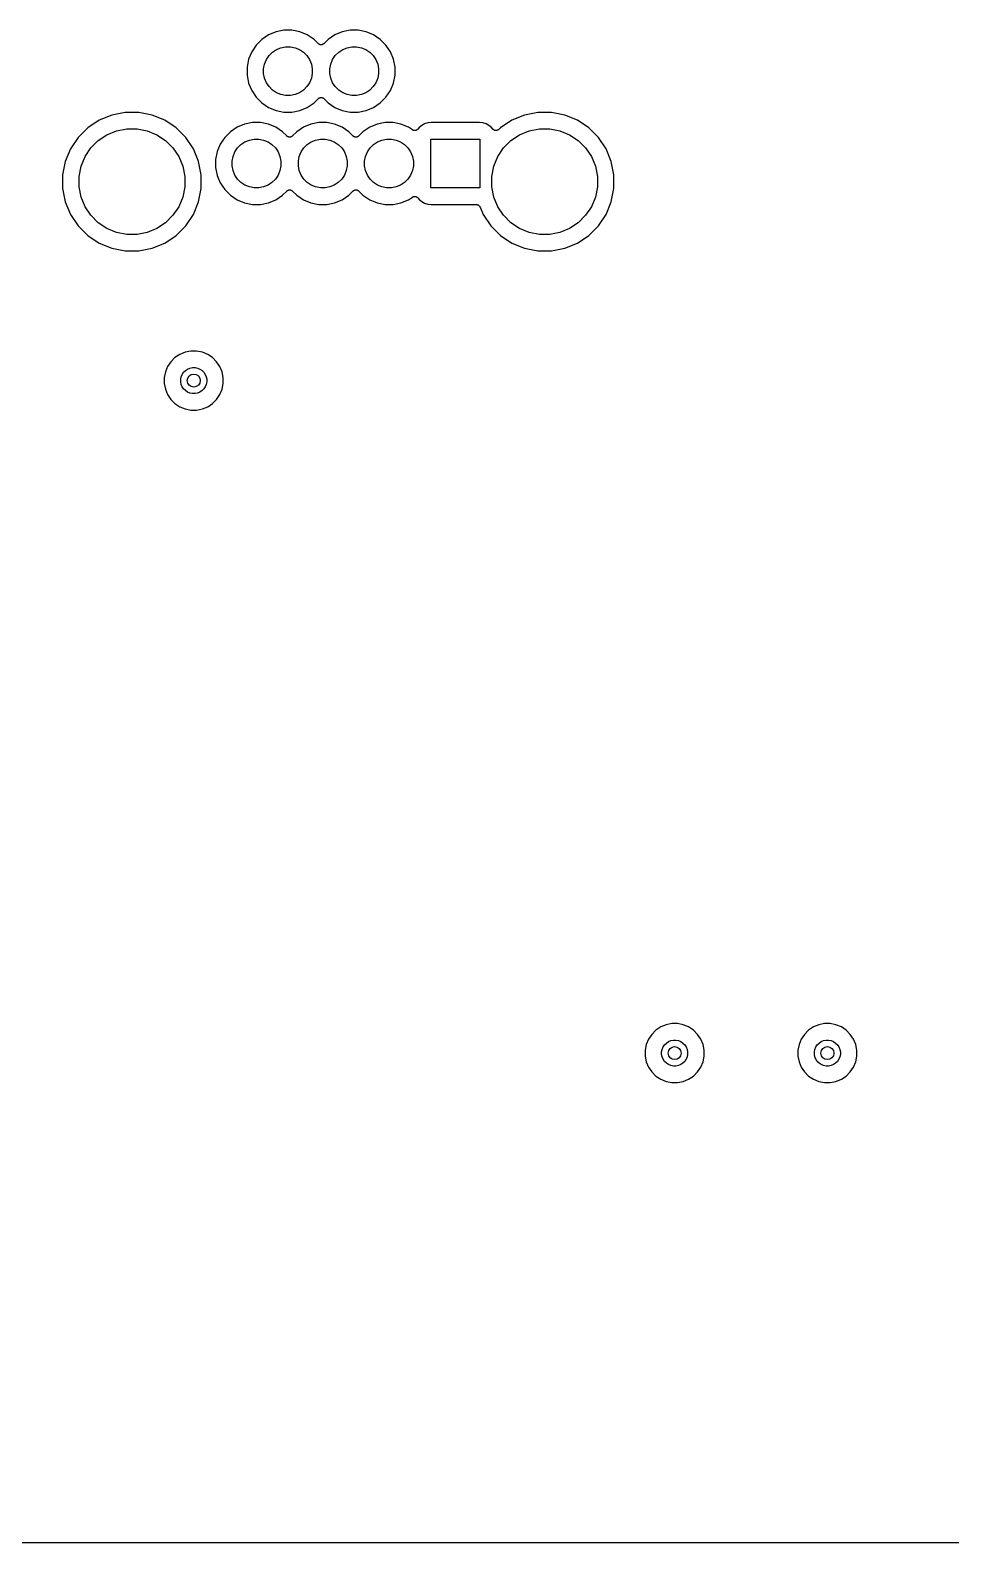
# Model space of a CAD drawing. Extents: x 1.79 to 9.66, y -5.89 to -1.5.
# Drawn here: x 3.475 to 4.59, y -5.892 to -4.06 of the extents above; entities that cross this region are included whole.
import ezdxf

# ---------------------------------------------------------------- set-up
doc = ezdxf.new("R2010")
doc.units = 0
doc.header["$MEASUREMENT"] = 0
doc.layers.add('BLACK', color=7, linetype='CONTINUOUS')

msp = doc.modelspace()

# ---------------------------------------------------------------- linework, layer by layer
at = {"layer": 'BLACK', "linetype": 'CONTINUOUS'}
for p, q in [((3.76391, -4.06544), (3.7558, -4.07086)), ((3.77292, -4.06171), (3.76391, -4.06544)), ((3.78249, -4.0598), (3.77292, -4.06171)), ((3.79225, -4.0598), (3.78249, -4.0598)), ((3.80182, -4.06171), (3.79225, -4.0598)), ((3.81083, -4.06544), (3.80182, -4.06171)), ((3.81894, -4.07086), (3.81083, -4.06544)), ((3.84423, -4.06544), (3.83611, -4.07086)), ((3.85324, -4.06171), (3.84423, -4.06544)), ((3.86281, -4.0598), (3.85324, -4.06171)), ((3.87256, -4.0598), (3.86281, -4.0598)), ((3.88213, -4.06171), (3.87256, -4.0598)), ((3.89115, -4.06544), (3.88213, -4.06171)), ((3.89926, -4.07086), (3.89115, -4.06544)), ((3.74348, -4.08587), (3.73975, -4.09488)), ((3.7489, -4.07776), (3.74348, -4.08587)), ((3.7558, -4.07086), (3.7489, -4.07776)), ((3.76443, -4.09051), (3.76855, -4.0864)), ((3.76855, -4.0864), (3.77338, -4.08316)), ((3.77338, -4.08316), (3.77876, -4.08094)), ((3.77876, -4.08094), (3.78446, -4.0798)), ((3.78446, -4.0798), (3.79028, -4.0798)), ((3.79028, -4.0798), (3.79598, -4.08094)), ((3.79598, -4.08094), (3.80136, -4.08316)), ((3.80136, -4.08316), (3.80619, -4.0864)), ((3.80619, -4.0864), (3.81031, -4.09051)), ((3.82399, -4.07591), (3.81894, -4.07086)), ((3.82435, -4.07621), (3.82399, -4.07591)), ((3.82472, -4.07651), (3.82435, -4.07621)), ((3.82473, -4.07652), (3.82472, -4.07651)), ((3.82475, -4.07653), (3.82473, -4.07652)), ((3.82516, -4.07675), (3.82475, -4.07653)), ((3.82557, -4.07698), (3.82516, -4.07675)), ((3.82559, -4.07698), (3.82557, -4.07698)), ((3.82561, -4.07699), (3.82559, -4.07698)), ((3.82605, -4.07713), (3.82561, -4.07699)), ((3.82651, -4.07727), (3.82605, -4.07713)), ((3.82652, -4.07727), (3.82651, -4.07727)), ((3.82654, -4.07728), (3.82652, -4.07727)), ((3.82701, -4.07732), (3.82654, -4.07728)), ((3.82748, -4.07737), (3.82701, -4.07732)), ((3.82749, -4.07737), (3.82748, -4.07737)), ((3.82751, -4.07737), (3.82749, -4.07737)), ((3.82798, -4.07733), (3.82751, -4.07737)), ((3.82845, -4.07729), (3.82798, -4.07733)), ((3.82846, -4.07728), (3.82845, -4.07729)), ((3.82848, -4.07728), (3.82846, -4.07728)), ((3.82893, -4.07715), (3.82848, -4.07728)), ((3.82938, -4.07702), (3.82893, -4.07715)), ((3.8294, -4.07701), (3.82938, -4.07702)), ((3.82942, -4.077), (3.8294, -4.07701)), ((3.82983, -4.07679), (3.82942, -4.077)), ((3.83025, -4.07657), (3.82983, -4.07679)), ((3.83026, -4.07656), (3.83025, -4.07657)), ((3.83028, -4.07655), (3.83026, -4.07656)), ((3.83064, -4.07625), (3.83028, -4.07655)), ((3.83101, -4.07596), (3.83064, -4.07625)), ((3.83104, -4.07594), (3.83101, -4.07596)), ((3.83106, -4.07591), (3.83104, -4.07593)), ((3.83104, -4.07593), (3.83104, -4.07593)), ((3.83104, -4.07593), (3.83104, -4.07594)), ((3.83611, -4.07086), (3.83106, -4.07591)), ((3.84475, -4.09051), (3.84886, -4.0864)), ((3.84886, -4.0864), (3.8537, -4.08316)), ((3.8537, -4.08316), (3.85907, -4.08094)), ((3.85907, -4.08094), (3.86478, -4.0798)), ((3.86478, -4.0798), (3.87059, -4.0798)), ((3.87059, -4.0798), (3.8763, -4.08094)), ((3.8763, -4.08094), (3.88167, -4.08316)), ((3.88167, -4.08316), (3.88651, -4.0864)), ((3.88651, -4.0864), (3.89062, -4.09051)), ((3.90616, -4.07776), (3.89926, -4.07086)), ((3.91158, -4.08587), (3.90616, -4.07776)), ((3.91531, -4.09488), (3.91158, -4.08587)), ((3.73975, -4.09488), (3.73784, -4.10445)), ((3.73784, -4.10445), (3.73784, -4.11421)), ((3.75784, -4.10642), (3.75898, -4.10072)), ((3.75898, -4.10072), (3.7612, -4.09534)), ((3.7612, -4.09534), (3.76443, -4.09051)), ((3.81031, -4.09051), (3.81354, -4.09534)), ((3.81354, -4.09534), (3.81576, -4.10072)), ((3.81576, -4.10072), (3.8169, -4.10642)), ((3.83816, -4.10642), (3.83929, -4.10072)), ((3.83929, -4.10072), (3.84152, -4.09534)), ((3.84152, -4.09534), (3.84475, -4.09051)), ((3.89062, -4.09051), (3.89385, -4.09534)), ((3.89385, -4.09534), (3.89608, -4.10072)), ((3.89608, -4.10072), (3.89721, -4.10642)), ((3.91721, -4.10445), (3.91531, -4.09488)), ((3.91721, -4.11421), (3.91721, -4.10445)), ((3.73784, -4.11421), (3.73975, -4.12378)), ((3.75784, -4.11224), (3.75784, -4.10642)), ((3.75898, -4.11794), (3.75784, -4.11224)), ((3.7612, -4.12332), (3.75898, -4.11794)), ((3.76443, -4.12815), (3.7612, -4.12332)), ((3.81354, -4.12332), (3.81031, -4.12815)), ((3.81576, -4.11794), (3.81354, -4.12332)), ((3.8169, -4.11224), (3.81576, -4.11794)), ((3.8169, -4.10642), (3.8169, -4.11224)), ((3.83816, -4.11224), (3.83816, -4.10642)), ((3.83929, -4.11794), (3.83816, -4.11224)), ((3.84152, -4.12332), (3.83929, -4.11794)), ((3.84475, -4.12815), (3.84152, -4.12332)), ((3.89385, -4.12332), (3.89062, -4.12815)), ((3.89608, -4.11794), (3.89385, -4.12332)), ((3.89721, -4.11224), (3.89608, -4.11794)), ((3.89721, -4.10642), (3.89721, -4.11224)), ((3.91531, -4.12378), (3.91721, -4.11421)), ((3.73975, -4.12378), (3.74348, -4.13279)), ((3.74348, -4.13279), (3.7489, -4.1409)), ((3.7489, -4.1409), (3.7558, -4.1478)), ((3.76855, -4.13227), (3.76443, -4.12815)), ((3.77338, -4.1355), (3.76855, -4.13227)), ((3.77876, -4.13772), (3.77338, -4.1355)), ((3.78446, -4.13886), (3.77876, -4.13772)), ((3.79028, -4.13886), (3.78446, -4.13886)), ((3.79598, -4.13772), (3.79028, -4.13886)), ((3.80136, -4.1355), (3.79598, -4.13772)), ((3.80619, -4.13227), (3.80136, -4.1355)), ((3.81031, -4.12815), (3.80619, -4.13227)), ((3.82522, -4.14188), (3.82564, -4.14166)), ((3.82564, -4.14166), (3.82566, -4.14165)), ((3.82566, -4.14165), (3.82567, -4.14164)), ((3.82567, -4.14164), (3.82612, -4.14151)), ((3.82612, -4.14151), (3.82657, -4.14138)), ((3.82657, -4.14138), (3.82659, -4.14138)), ((3.82659, -4.14138), (3.82661, -4.14137)), ((3.82661, -4.14137), (3.82708, -4.14133)), ((3.82708, -4.14133), (3.82754, -4.14129)), ((3.82754, -4.14129), (3.82756, -4.14129)), ((3.82756, -4.14129), (3.82758, -4.14129)), ((3.82758, -4.14129), (3.82805, -4.14134)), ((3.82805, -4.14134), (3.82852, -4.14139)), ((3.82852, -4.14139), (3.82853, -4.14139)), ((3.82853, -4.14139), (3.82855, -4.14139)), ((3.82855, -4.14139), (3.829, -4.14153)), ((3.829, -4.14153), (3.82945, -4.14167)), ((3.82945, -4.14167), (3.82946, -4.14168)), ((3.82946, -4.14168), (3.82948, -4.14168)), ((3.82948, -4.14168), (3.82989, -4.14191)), ((3.84886, -4.13227), (3.84475, -4.12815)), ((3.8537, -4.1355), (3.84886, -4.13227)), ((3.85907, -4.13772), (3.8537, -4.1355)), ((3.86478, -4.13886), (3.85907, -4.13772)), ((3.87059, -4.13886), (3.86478, -4.13886)), ((3.8763, -4.13772), (3.87059, -4.13886)), ((3.88167, -4.1355), (3.8763, -4.13772)), ((3.88651, -4.13227), (3.88167, -4.1355)), ((3.89062, -4.12815), (3.88651, -4.13227)), ((3.89926, -4.1478), (3.90616, -4.1409)), ((3.90616, -4.1409), (3.91158, -4.13279)), ((3.91158, -4.13279), (3.91531, -4.12378)), ((3.59004, -4.15928), (3.57382, -4.1625)), ((3.60659, -4.15928), (3.59004, -4.15928)), ((3.62281, -4.1625), (3.60659, -4.15928)), ((3.7558, -4.1478), (3.76391, -4.15322)), ((3.76391, -4.15322), (3.77292, -4.15695)), ((3.77292, -4.15695), (3.78249, -4.15886)), ((3.78249, -4.15886), (3.79225, -4.15886)), ((3.79225, -4.15886), (3.80182, -4.15695)), ((3.80182, -4.15695), (3.81083, -4.15322)), ((3.81083, -4.15322), (3.81894, -4.1478)), ((3.81894, -4.1478), (3.82399, -4.14275)), ((3.82399, -4.14275), (3.82402, -4.14273)), ((3.82402, -4.14273), (3.82404, -4.1427)), ((3.82402, -4.14273), (3.82402, -4.14273)), ((3.82402, -4.14273), (3.82402, -4.14273)), ((3.82404, -4.1427), (3.82441, -4.14241)), ((3.82441, -4.14241), (3.82478, -4.14211)), ((3.82478, -4.14211), (3.82479, -4.1421)), ((3.82479, -4.1421), (3.8248, -4.14209)), ((3.8248, -4.14209), (3.82522, -4.14188)), ((3.82989, -4.14191), (3.83031, -4.14213)), ((3.83031, -4.14213), (3.83032, -4.14214)), ((3.83032, -4.14214), (3.83034, -4.14215)), ((3.83034, -4.14215), (3.83069, -4.14245)), ((3.83069, -4.14245), (3.83106, -4.14275)), ((3.83106, -4.14275), (3.83611, -4.1478)), ((3.83611, -4.1478), (3.84423, -4.15322)), ((3.84423, -4.15322), (3.85324, -4.15695)), ((3.85324, -4.15695), (3.86281, -4.15886)), ((3.86281, -4.15886), (3.87256, -4.15886)), ((3.87256, -4.15886), (3.88213, -4.15695)), ((3.88213, -4.15695), (3.89115, -4.15322)), ((3.89115, -4.15322), (3.89926, -4.1478)), ((4.09004, -4.15928), (4.07382, -4.1625)), ((4.10659, -4.15928), (4.09004, -4.15928)), ((4.12281, -4.1625), (4.10659, -4.15928)), ((3.54478, -4.17802), (3.53309, -4.18972)), ((3.55854, -4.16883), (3.54478, -4.17802)), ((3.57382, -4.1625), (3.55854, -4.16883)), ((3.63809, -4.16883), (3.62281, -4.1625)), ((3.65185, -4.17802), (3.63809, -4.16883)), ((3.66354, -4.18972), (3.65185, -4.17802)), ((3.72575, -4.17736), (3.71764, -4.18278)), ((3.73477, -4.17363), (3.72575, -4.17736)), ((3.74433, -4.17172), (3.73477, -4.17363)), ((3.75409, -4.17172), (3.74433, -4.17172)), ((3.76366, -4.17363), (3.75409, -4.17172)), ((3.77267, -4.17736), (3.76366, -4.17363)), ((3.78078, -4.18278), (3.77267, -4.17736)), ((3.80607, -4.17736), (3.79796, -4.18278)), ((3.81508, -4.17363), (3.80607, -4.17736)), ((3.82465, -4.17172), (3.81508, -4.17363)), ((3.83441, -4.17172), (3.82465, -4.17172)), ((3.84397, -4.17363), (3.83441, -4.17172)), ((3.85299, -4.17736), (3.84397, -4.17363)), ((3.8611, -4.18278), (3.85299, -4.17736)), ((3.88638, -4.17736), (3.87827, -4.18278)), ((3.8954, -4.17363), (3.88638, -4.17736)), ((3.90496, -4.17172), (3.8954, -4.17363)), ((3.91472, -4.17172), (3.90496, -4.17172)), ((3.92429, -4.17363), (3.91472, -4.17172)), ((3.9333, -4.17736), (3.92429, -4.17363)), ((3.93809, -4.18056), (3.9333, -4.17736)), ((3.94642, -4.17751), (3.94473, -4.17957)), ((3.94946, -4.17501), (3.94642, -4.17751)), ((3.95294, -4.17316), (3.94946, -4.17501)), ((3.95671, -4.17201), (3.95294, -4.17316)), ((3.96088, -4.1716), (3.95671, -4.17201)), ((4.01944, -4.1716), (3.96088, -4.1716)), ((4.02361, -4.17201), (4.01944, -4.1716)), ((4.02738, -4.17316), (4.02361, -4.17201)), ((4.03085, -4.17501), (4.02738, -4.17316)), ((4.0339, -4.17751), (4.03085, -4.17501)), ((4.03553, -4.17951), (4.0339, -4.17751)), ((4.04478, -4.17802), (4.04293, -4.17987)), ((4.05854, -4.16883), (4.04478, -4.17802)), ((4.07382, -4.1625), (4.05854, -4.16883)), ((4.13809, -4.16883), (4.12281, -4.1625)), ((4.15185, -4.17802), (4.13809, -4.16883)), ((4.16354, -4.18972), (4.15185, -4.17802)), ((3.53309, -4.18972), (3.5239, -4.20347)), ((3.54862, -4.20247), (3.55753, -4.19356)), ((3.55753, -4.19356), (3.56801, -4.18656)), ((3.56801, -4.18656), (3.57965, -4.18173)), ((3.57965, -4.18173), (3.59201, -4.17928)), ((3.59201, -4.17928), (3.60462, -4.17928)), ((3.60462, -4.17928), (3.61698, -4.18173)), ((3.61698, -4.18173), (3.62862, -4.18656)), ((3.62862, -4.18656), (3.6391, -4.19356)), ((3.6391, -4.19356), (3.64801, -4.20247)), ((3.67273, -4.20347), (3.66354, -4.18972)), ((3.71074, -4.18968), (3.70532, -4.19779)), ((3.71764, -4.18278), (3.71074, -4.18968)), ((3.73039, -4.19832), (3.73523, -4.19508)), ((3.73523, -4.19508), (3.7406, -4.19286)), ((3.7406, -4.19286), (3.7463, -4.19172)), ((3.7463, -4.19172), (3.75212, -4.19172)), ((3.75212, -4.19172), (3.75783, -4.19286)), ((3.75783, -4.19286), (3.7632, -4.19508)), ((3.7632, -4.19508), (3.76804, -4.19832)), ((3.78583, -4.18783), (3.78078, -4.18278)), ((3.7862, -4.18813), (3.78583, -4.18783)), ((3.78656, -4.18843), (3.7862, -4.18813)), ((3.78658, -4.18844), (3.78656, -4.18843)), ((3.78659, -4.18845), (3.78658, -4.18844)), ((3.787, -4.18867), (3.78659, -4.18845)), ((3.78742, -4.1889), (3.787, -4.18867)), ((3.78743, -4.1889), (3.78742, -4.1889)), ((3.78745, -4.18891), (3.78743, -4.1889)), ((3.7879, -4.18905), (3.78745, -4.18891)), ((3.78835, -4.18919), (3.7879, -4.18905)), ((3.78837, -4.18919), (3.78835, -4.18919)), ((3.78838, -4.1892), (3.78837, -4.18919)), ((3.78885, -4.18924), (3.78838, -4.1892)), ((3.78932, -4.1893), (3.78885, -4.18924)), ((3.78934, -4.18929), (3.78932, -4.1893)), ((3.78935, -4.1893), (3.78934, -4.18929)), ((3.78982, -4.18925), (3.78935, -4.1893)), ((3.79029, -4.18921), (3.78982, -4.18925)), ((3.79031, -4.18921), (3.79029, -4.18921)), ((3.79032, -4.1892), (3.79031, -4.18921)), ((3.79077, -4.18907), (3.79032, -4.1892)), ((3.79123, -4.18894), (3.79077, -4.18907)), ((3.79124, -4.18893), (3.79123, -4.18894)), ((3.79126, -4.18893), (3.79124, -4.18893)), ((3.79167, -4.18871), (3.79126, -4.18893)), ((3.79209, -4.18849), (3.79167, -4.18871)), ((3.79211, -4.18848), (3.79209, -4.18849)), ((3.79212, -4.18847), (3.79211, -4.18848)), ((3.79249, -4.18818), (3.79212, -4.18847)), ((3.79286, -4.18788), (3.79249, -4.18818)), ((3.79288, -4.18786), (3.79286, -4.18788)), ((3.79291, -4.18783), (3.79288, -4.18786)), ((3.79288, -4.18786), (3.79288, -4.18786)), ((3.79288, -4.18786), (3.79288, -4.18786)), ((3.79796, -4.18278), (3.79291, -4.18783)), ((3.8107, -4.19832), (3.81554, -4.19508)), ((3.81554, -4.19508), (3.82091, -4.19286)), ((3.82091, -4.19286), (3.82662, -4.19172)), ((3.82662, -4.19172), (3.83244, -4.19172)), ((3.83244, -4.19172), (3.83814, -4.19286)), ((3.83814, -4.19286), (3.84351, -4.19508)), ((3.84351, -4.19508), (3.84835, -4.19832)), ((3.86615, -4.18783), (3.8611, -4.18278)), ((3.86651, -4.18813), (3.86615, -4.18783)), ((3.86687, -4.18843), (3.86651, -4.18813)), ((3.86689, -4.18844), (3.86687, -4.18843)), ((3.8669, -4.18845), (3.86689, -4.18844)), ((3.86732, -4.18867), (3.8669, -4.18845)), ((3.86773, -4.1889), (3.86732, -4.18867)), ((3.86775, -4.1889), (3.86773, -4.1889)), ((3.86776, -4.18891), (3.86775, -4.1889)), ((3.86821, -4.18905), (3.86776, -4.18891)), ((3.86866, -4.18919), (3.86821, -4.18905)), ((3.86868, -4.18919), (3.86866, -4.18919)), ((3.8687, -4.1892), (3.86868, -4.18919)), ((3.86916, -4.18924), (3.8687, -4.1892)), ((3.86963, -4.1893), (3.86916, -4.18924)), ((3.86965, -4.18929), (3.86963, -4.1893)), ((3.86967, -4.1893), (3.86965, -4.18929)), ((3.87013, -4.18925), (3.86967, -4.1893)), ((3.8706, -4.18921), (3.87013, -4.18925)), ((3.87062, -4.18921), (3.8706, -4.18921)), ((3.87064, -4.1892), (3.87062, -4.18921)), ((3.87109, -4.18907), (3.87064, -4.1892)), ((3.87154, -4.18894), (3.87109, -4.18907)), ((3.87156, -4.18893), (3.87154, -4.18894)), ((3.87157, -4.18893), (3.87156, -4.18893)), ((3.87199, -4.18871), (3.87157, -4.18893)), ((3.87241, -4.18849), (3.87199, -4.18871)), ((3.87242, -4.18848), (3.87241, -4.18849)), ((3.87244, -4.18847), (3.87242, -4.18848)), ((3.8728, -4.18818), (3.87244, -4.18847)), ((3.87317, -4.18788), (3.8728, -4.18818)), ((3.8732, -4.18786), (3.87317, -4.18788)), ((3.87322, -4.18783), (3.8732, -4.18786)), ((3.8732, -4.18786), (3.8732, -4.18786)), ((3.8732, -4.18786), (3.8732, -4.18786)), ((3.87827, -4.18278), (3.87322, -4.18783)), ((3.89102, -4.19832), (3.89586, -4.19508)), ((3.89586, -4.19508), (3.90123, -4.19286)), ((3.90123, -4.19286), (3.90693, -4.19172)), ((3.90693, -4.19172), (3.91275, -4.19172)), ((3.91275, -4.19172), (3.91846, -4.19286)), ((3.91846, -4.19286), (3.92383, -4.19508)), ((3.92383, -4.19508), (3.92867, -4.19832)), ((3.93829, -4.18066), (3.93809, -4.18056)), ((3.93847, -4.18079), (3.93829, -4.18066)), ((3.93872, -4.18089), (3.93847, -4.18079)), ((3.93895, -4.18102), (3.93872, -4.18089)), ((3.93916, -4.18108), (3.93895, -4.18102)), ((3.93937, -4.18117), (3.93916, -4.18108)), ((3.93963, -4.18123), (3.93937, -4.18117)), ((3.93988, -4.1813), (3.93963, -4.18123)), ((3.94011, -4.18133), (3.93988, -4.1813)), ((3.94033, -4.18137), (3.94011, -4.18133)), ((3.94059, -4.18137), (3.94033, -4.18137)), ((3.94085, -4.1814), (3.94059, -4.18137)), ((3.94108, -4.18138), (3.94085, -4.1814)), ((3.9413, -4.18138), (3.94108, -4.18138)), ((3.94156, -4.18133), (3.9413, -4.18138)), ((3.94182, -4.18131), (3.94156, -4.18133)), ((3.94204, -4.18124), (3.94182, -4.18131)), ((3.94226, -4.1812), (3.94204, -4.18124)), ((3.94251, -4.1811), (3.94226, -4.1812)), ((3.94276, -4.18103), (3.94251, -4.1811)), ((3.94296, -4.18092), (3.94276, -4.18103)), ((3.94317, -4.18084), (3.94296, -4.18092)), ((3.94339, -4.1807), (3.94317, -4.18084)), ((3.94362, -4.18057), (3.94339, -4.1807)), ((3.9438, -4.18043), (3.94362, -4.18057)), ((3.94399, -4.18031), (3.9438, -4.18043)), ((3.94417, -4.18012), (3.94399, -4.18031)), ((3.94438, -4.17996), (3.94417, -4.18012)), ((3.94452, -4.17978), (3.94438, -4.17996)), ((3.94469, -4.17963), (3.94452, -4.17978)), ((3.94473, -4.17957), (3.94469, -4.17963)), ((3.96063, -4.25078), (3.96063, -4.19172)), ((3.96063, -4.19172), (4.01969, -4.19172)), ((4.01969, -4.19172), (4.01969, -4.25078)), ((4.03569, -4.17967), (4.03553, -4.17951)), ((4.03584, -4.17985), (4.03569, -4.17967)), ((4.03604, -4.18002), (4.03584, -4.17985)), ((4.03622, -4.1802), (4.03604, -4.18002)), ((4.03641, -4.18033), (4.03622, -4.1802)), ((4.03659, -4.18047), (4.03641, -4.18033)), ((4.03682, -4.1806), (4.03659, -4.18047)), ((4.03703, -4.18074), (4.03682, -4.1806)), ((4.03724, -4.18083), (4.03703, -4.18074)), ((4.03744, -4.18094), (4.03724, -4.18083)), ((4.03769, -4.18102), (4.03744, -4.18094)), ((4.03793, -4.18112), (4.03769, -4.18102)), ((4.03816, -4.18116), (4.03793, -4.18112)), ((4.03838, -4.18123), (4.03816, -4.18116)), ((4.03864, -4.18126), (4.03838, -4.18123)), ((4.03889, -4.18131), (4.03864, -4.18126)), ((4.03912, -4.18131), (4.03889, -4.18131)), ((4.03935, -4.18134), (4.03912, -4.18131)), ((4.03961, -4.18131), (4.03935, -4.18134)), ((4.03987, -4.18132), (4.03961, -4.18131)), ((4.04009, -4.18127), (4.03987, -4.18132)), ((4.04032, -4.18125), (4.04009, -4.18127)), ((4.04057, -4.18118), (4.04032, -4.18125)), ((4.04082, -4.18113), (4.04057, -4.18118)), ((4.04104, -4.18104), (4.04082, -4.18113)), ((4.04125, -4.18098), (4.04104, -4.18104)), ((4.04149, -4.18086), (4.04125, -4.18098)), ((4.04173, -4.18076), (4.04149, -4.18086)), ((4.04192, -4.18064), (4.04173, -4.18076)), ((4.04212, -4.18053), (4.04192, -4.18064)), ((4.04233, -4.18037), (4.04212, -4.18053)), ((4.04254, -4.18022), (4.04233, -4.18037)), ((4.04271, -4.18006), (4.04254, -4.18022)), ((4.04288, -4.17992), (4.04271, -4.18006)), ((4.04293, -4.17987), (4.04288, -4.17992)), ((4.04862, -4.20247), (4.05753, -4.19356)), ((4.05753, -4.19356), (4.06801, -4.18656)), ((4.06801, -4.18656), (4.07965, -4.18173)), ((4.07965, -4.18173), (4.09201, -4.17928)), ((4.09201, -4.17928), (4.10462, -4.17928)), ((4.10462, -4.17928), (4.11698, -4.18173)), ((4.11698, -4.18173), (4.12862, -4.18656)), ((4.12862, -4.18656), (4.1391, -4.19356)), ((4.1391, -4.19356), (4.14801, -4.20247)), ((4.17273, -4.20347), (4.16354, -4.18972)), ((3.5239, -4.20347), (3.51757, -4.21876)), ((3.5368, -4.22459), (3.54162, -4.21295)), ((3.54162, -4.21295), (3.54862, -4.20247)), ((3.64801, -4.20247), (3.65501, -4.21295)), ((3.65501, -4.21295), (3.65983, -4.22459)), ((3.67867, -4.21779), (3.67273, -4.20347)), ((3.70159, -4.20681), (3.69969, -4.21637)), ((3.70532, -4.19779), (3.70159, -4.20681)), ((3.71969, -4.21834), (3.72082, -4.21264)), ((3.72082, -4.21264), (3.72305, -4.20727)), ((3.72305, -4.20727), (3.72628, -4.20243)), ((3.72628, -4.20243), (3.73039, -4.19832)), ((3.76804, -4.19832), (3.77215, -4.20243)), ((3.77215, -4.20243), (3.77538, -4.20727)), ((3.77538, -4.20727), (3.77761, -4.21264)), ((3.77761, -4.21264), (3.77874, -4.21834)), ((3.8, -4.21834), (3.80113, -4.21264)), ((3.80113, -4.21264), (3.80336, -4.20727)), ((3.80336, -4.20727), (3.80659, -4.20243)), ((3.80659, -4.20243), (3.8107, -4.19832)), ((3.84835, -4.19832), (3.85246, -4.20243)), ((3.85246, -4.20243), (3.85569, -4.20727)), ((3.85569, -4.20727), (3.85792, -4.21264)), ((3.85792, -4.21264), (3.85906, -4.21834)), ((3.88031, -4.21834), (3.88145, -4.21264)), ((3.88145, -4.21264), (3.88368, -4.20727)), ((3.88368, -4.20727), (3.88691, -4.20243)), ((3.88691, -4.20243), (3.89102, -4.19832)), ((3.92867, -4.19832), (3.93278, -4.20243)), ((3.93278, -4.20243), (3.93601, -4.20727)), ((3.93601, -4.20727), (3.93824, -4.21264)), ((3.93824, -4.21264), (3.93937, -4.21834)), ((4.0368, -4.22459), (4.04162, -4.21295)), ((4.04162, -4.21295), (4.04862, -4.20247)), ((4.14801, -4.20247), (4.15501, -4.21295)), ((4.15501, -4.21295), (4.15983, -4.22459)), ((4.17906, -4.21876), (4.17273, -4.20347)), ((3.51757, -4.21876), (3.51434, -4.23498)), ((3.53434, -4.23695), (3.5368, -4.22459)), ((3.65983, -4.22459), (3.66229, -4.23695)), ((3.67906, -4.21876), (3.67867, -4.21779)), ((3.67867, -4.21779), (3.67867, -4.21779)), ((3.68229, -4.23498), (3.67906, -4.21876)), ((3.69969, -4.21637), (3.69969, -4.22613)), ((3.69969, -4.22613), (3.70159, -4.2357)), ((3.71969, -4.22416), (3.71969, -4.21834)), ((3.72082, -4.22986), (3.71969, -4.22416)), ((3.72305, -4.23524), (3.72082, -4.22986)), ((3.77761, -4.22986), (3.77538, -4.23524)), ((3.77874, -4.22416), (3.77761, -4.22986)), ((3.77874, -4.21834), (3.77874, -4.22416)), ((3.8, -4.22416), (3.8, -4.21834)), ((3.80113, -4.22986), (3.8, -4.22416)), ((3.80336, -4.23524), (3.80113, -4.22986)), ((3.85792, -4.22986), (3.85569, -4.23524)), ((3.85906, -4.22416), (3.85792, -4.22986)), ((3.85906, -4.21834), (3.85906, -4.22416)), ((3.88031, -4.22416), (3.88031, -4.21834)), ((3.88145, -4.22986), (3.88031, -4.22416)), ((3.88368, -4.23524), (3.88145, -4.22986)), ((3.93824, -4.22986), (3.93601, -4.23524)), ((3.93937, -4.22416), (3.93824, -4.22986)), ((3.93937, -4.21834), (3.93937, -4.22416)), ((4.03434, -4.23695), (4.0368, -4.22459)), ((4.15983, -4.22459), (4.16229, -4.23695)), ((4.18229, -4.23498), (4.17906, -4.21876)), ((3.51434, -4.23498), (3.51434, -4.25152)), ((3.51434, -4.25152), (3.51757, -4.26775)), ((3.53434, -4.24955), (3.53434, -4.23695)), ((3.5368, -4.26191), (3.53434, -4.24955)), ((3.66229, -4.24955), (3.65983, -4.26191)), ((3.66229, -4.23695), (3.66229, -4.24955)), ((3.67906, -4.26775), (3.68229, -4.25152)), ((3.68229, -4.25152), (3.68229, -4.23498)), ((3.70159, -4.2357), (3.70532, -4.24471)), ((3.70532, -4.24471), (3.71074, -4.25282)), ((3.72628, -4.24007), (3.72305, -4.23524)), ((3.73039, -4.24419), (3.72628, -4.24007)), ((3.73523, -4.24742), (3.73039, -4.24419)), ((3.7406, -4.24964), (3.73523, -4.24742)), ((3.7463, -4.25078), (3.7406, -4.24964)), ((3.75212, -4.25078), (3.7463, -4.25078)), ((3.75783, -4.24964), (3.75212, -4.25078)), ((3.7632, -4.24742), (3.75783, -4.24964)), ((3.76804, -4.24419), (3.7632, -4.24742)), ((3.77215, -4.24007), (3.76804, -4.24419)), ((3.77538, -4.23524), (3.77215, -4.24007)), ((3.80659, -4.24007), (3.80336, -4.23524)), ((3.8107, -4.24419), (3.80659, -4.24007)), ((3.81554, -4.24742), (3.8107, -4.24419)), ((3.82091, -4.24964), (3.81554, -4.24742)), ((3.82662, -4.25078), (3.82091, -4.24964)), ((3.83244, -4.25078), (3.82662, -4.25078)), ((3.83814, -4.24964), (3.83244, -4.25078)), ((3.84351, -4.24742), (3.83814, -4.24964)), ((3.84835, -4.24419), (3.84351, -4.24742)), ((3.85246, -4.24007), (3.84835, -4.24419)), ((3.85569, -4.23524), (3.85246, -4.24007)), ((3.88691, -4.24007), (3.88368, -4.23524)), ((3.89102, -4.24419), (3.88691, -4.24007)), ((3.89586, -4.24742), (3.89102, -4.24419)), ((3.90123, -4.24964), (3.89586, -4.24742)), ((3.90693, -4.25078), (3.90123, -4.24964)), ((3.91275, -4.25078), (3.90693, -4.25078)), ((3.91846, -4.24964), (3.91275, -4.25078)), ((3.92383, -4.24742), (3.91846, -4.24964)), ((3.92867, -4.24419), (3.92383, -4.24742)), ((3.93278, -4.24007), (3.92867, -4.24419)), ((3.93601, -4.23524), (3.93278, -4.24007)), ((4.01969, -4.25078), (3.96063, -4.25078)), ((4.03434, -4.24955), (4.03434, -4.23695)), ((4.0368, -4.26191), (4.03434, -4.24955)), ((4.16229, -4.24955), (4.15983, -4.26191)), ((4.16229, -4.23695), (4.16229, -4.24955)), ((4.17906, -4.26775), (4.18229, -4.25152)), ((4.18229, -4.25152), (4.18229, -4.23498)), ((3.51757, -4.26775), (3.5239, -4.28303)), ((3.54162, -4.27356), (3.5368, -4.26191)), ((3.65983, -4.26191), (3.65501, -4.27356)), ((3.67273, -4.28303), (3.67906, -4.26775)), ((3.71074, -4.25282), (3.71764, -4.25972)), ((3.71764, -4.25972), (3.72575, -4.26514)), ((3.72575, -4.26514), (3.73477, -4.26888)), ((3.73477, -4.26888), (3.74433, -4.27078)), ((3.75409, -4.27078), (3.76366, -4.26888)), ((3.76366, -4.26888), (3.77267, -4.26514)), ((3.77267, -4.26514), (3.78078, -4.25972)), ((3.78078, -4.25972), (3.78583, -4.25467)), ((3.78583, -4.25467), (3.78586, -4.25465)), ((3.78586, -4.25465), (3.78588, -4.25462)), ((3.78586, -4.25465), (3.78586, -4.25465)), ((3.78586, -4.25465), (3.78586, -4.25465)), ((3.78588, -4.25462), (3.78625, -4.25433)), ((3.78625, -4.25433), (3.78662, -4.25403)), ((3.78662, -4.25403), (3.78663, -4.25403)), ((3.78663, -4.25403), (3.78665, -4.25401)), ((3.78665, -4.25401), (3.78706, -4.2538)), ((3.78706, -4.2538), (3.78748, -4.25358)), ((3.78748, -4.25358), (3.7875, -4.25357)), ((3.7875, -4.25357), (3.78751, -4.25357)), ((3.78751, -4.25357), (3.78796, -4.25343)), ((3.78796, -4.25343), (3.78842, -4.2533)), ((3.78842, -4.2533), (3.78843, -4.2533)), ((3.78843, -4.2533), (3.78845, -4.25329)), ((3.78845, -4.25329), (3.78892, -4.25325)), ((3.78892, -4.25325), (3.78939, -4.25321)), ((3.78939, -4.25321), (3.7894, -4.25321)), ((3.7894, -4.25321), (3.78942, -4.25321)), ((3.78942, -4.25321), (3.78989, -4.25326)), ((3.78989, -4.25326), (3.79036, -4.25331)), ((3.79036, -4.25331), (3.79038, -4.25331)), ((3.79038, -4.25331), (3.79039, -4.25331)), ((3.79039, -4.25331), (3.79084, -4.25345)), ((3.79084, -4.25345), (3.79129, -4.25359)), ((3.79129, -4.25359), (3.79131, -4.2536)), ((3.79131, -4.2536), (3.79132, -4.25361)), ((3.79132, -4.25361), (3.79174, -4.25383)), ((3.79174, -4.25383), (3.79215, -4.25405)), ((3.79215, -4.25405), (3.79217, -4.25406)), ((3.79217, -4.25406), (3.79218, -4.25407)), ((3.79218, -4.25407), (3.79254, -4.25437)), ((3.79254, -4.25437), (3.79291, -4.25467)), ((3.79291, -4.25467), (3.79796, -4.25972)), ((3.79796, -4.25972), (3.80607, -4.26514)), ((3.80607, -4.26514), (3.81508, -4.26888)), ((3.81508, -4.26888), (3.82465, -4.27078)), ((3.83441, -4.27078), (3.84397, -4.26888)), ((3.84397, -4.26888), (3.85299, -4.26514)), ((3.85299, -4.26514), (3.8611, -4.25972)), ((3.8611, -4.25972), (3.86615, -4.25467)), ((3.86615, -4.25467), (3.86617, -4.25465)), ((3.86617, -4.25465), (3.86617, -4.25465)), ((3.86617, -4.25465), (3.86618, -4.25465)), ((3.86618, -4.25465), (3.8662, -4.25462)), ((3.8662, -4.25462), (3.86657, -4.25433)), ((3.86657, -4.25433), (3.86693, -4.25403)), ((3.86693, -4.25403), (3.86695, -4.25403)), ((3.86695, -4.25403), (3.86696, -4.25401)), ((3.86696, -4.25401), (3.86738, -4.2538)), ((3.86738, -4.2538), (3.8678, -4.25358)), ((3.8678, -4.25358), (3.86781, -4.25357)), ((3.86781, -4.25357), (3.86783, -4.25357)), ((3.86783, -4.25357), (3.86828, -4.25343)), ((3.86828, -4.25343), (3.86873, -4.2533)), ((3.86873, -4.2533), (3.86875, -4.2533)), ((3.86875, -4.2533), (3.86877, -4.25329)), ((3.86877, -4.25329), (3.86923, -4.25325)), ((3.86923, -4.25325), (3.8697, -4.25321)), ((3.8697, -4.25321), (3.86972, -4.25321)), ((3.86972, -4.25321), (3.86974, -4.25321)), ((3.86974, -4.25321), (3.8702, -4.25326)), ((3.8702, -4.25326), (3.87067, -4.25331)), ((3.87067, -4.25331), (3.87069, -4.25331)), ((3.87069, -4.25331), (3.87071, -4.25331)), ((3.87071, -4.25331), (3.87116, -4.25345)), ((3.87116, -4.25345), (3.87161, -4.25359)), ((3.87161, -4.25359), (3.87162, -4.2536)), ((3.87162, -4.2536), (3.87164, -4.25361)), ((3.87164, -4.25361), (3.87205, -4.25383)), ((3.87205, -4.25383), (3.87247, -4.25405)), ((3.87247, -4.25405), (3.87248, -4.25406)), ((3.87248, -4.25406), (3.8725, -4.25407)), ((3.8725, -4.25407), (3.87285, -4.25437)), ((3.87285, -4.25437), (3.87322, -4.25467)), ((3.87322, -4.25467), (3.87827, -4.25972)), ((3.87827, -4.25972), (3.88638, -4.26514)), ((3.88638, -4.26514), (3.8954, -4.26888)), ((3.8954, -4.26888), (3.90496, -4.27078)), ((3.91472, -4.27078), (3.92429, -4.26888)), ((3.92429, -4.26888), (3.9333, -4.26514)), ((3.9333, -4.26514), (3.93809, -4.26195)), ((3.93809, -4.26195), (3.93815, -4.26191)), ((3.93815, -4.26191), (3.93835, -4.2618)), ((3.93835, -4.2618), (3.93853, -4.26168)), ((3.93853, -4.26168), (3.93878, -4.26158)), ((3.93878, -4.26158), (3.93901, -4.26146)), ((3.93901, -4.26146), (3.93923, -4.2614)), ((3.93923, -4.2614), (3.93944, -4.26131)), ((3.93944, -4.26131), (3.9397, -4.26126)), ((3.9397, -4.26126), (3.93995, -4.26119)), ((3.93995, -4.26119), (3.94017, -4.26117)), ((3.94017, -4.26117), (3.9404, -4.26113)), ((3.9404, -4.26113), (3.94066, -4.26113)), ((3.94066, -4.26113), (3.94092, -4.2611)), ((3.94092, -4.2611), (3.94115, -4.26113)), ((3.94115, -4.26113), (3.94137, -4.26113)), ((3.94137, -4.26113), (3.94163, -4.26118)), ((3.94163, -4.26118), (3.94189, -4.26121)), ((3.94189, -4.26121), (3.94211, -4.26128)), ((3.94211, -4.26128), (3.94233, -4.26132)), ((3.94233, -4.26132), (3.94257, -4.26142)), ((3.94257, -4.26142), (3.94282, -4.2615)), ((3.94282, -4.2615), (3.94302, -4.26161)), ((3.94302, -4.26161), (3.94323, -4.2617)), ((3.94323, -4.2617), (3.94345, -4.26184)), ((3.94345, -4.26184), (3.94368, -4.26197)), ((3.94368, -4.26197), (3.94385, -4.26212)), ((3.94385, -4.26212), (3.94404, -4.26224)), ((3.94404, -4.26224), (3.94423, -4.26243)), ((3.94423, -4.26243), (3.94443, -4.2626)), ((3.94443, -4.2626), (3.94457, -4.26277)), ((3.94457, -4.26277), (3.94473, -4.26293)), ((3.94473, -4.26293), (3.94642, -4.26499)), ((3.94642, -4.26499), (3.94946, -4.26749)), ((3.94946, -4.26749), (3.95294, -4.26935)), ((3.95294, -4.26935), (3.95671, -4.27049)), ((4.04162, -4.27356), (4.0368, -4.26191)), ((4.15983, -4.26191), (4.15501, -4.27356)), ((4.17273, -4.28303), (4.17906, -4.26775)), ((3.5239, -4.28303), (3.53309, -4.29678)), ((3.54862, -4.28403), (3.54162, -4.27356)), ((3.55753, -4.29295), (3.54862, -4.28403)), ((3.64801, -4.28403), (3.6391, -4.29295)), ((3.65501, -4.27356), (3.64801, -4.28403)), ((3.66354, -4.29678), (3.67273, -4.28303)), ((3.74433, -4.27078), (3.75409, -4.27078)), ((3.82465, -4.27078), (3.83441, -4.27078)), ((3.90496, -4.27078), (3.91472, -4.27078)), ((3.95671, -4.27049), (3.96088, -4.2709)), ((3.96088, -4.2709), (4.01553, -4.2709)), ((4.01553, -4.2709), (4.01556, -4.2709)), ((4.01556, -4.2709), (4.01556, -4.2709)), ((4.01556, -4.2709), (4.01556, -4.2709)), ((4.01556, -4.2709), (4.0156, -4.2709)), ((4.0156, -4.2709), (4.01607, -4.27095)), ((4.01607, -4.27095), (4.01653, -4.271)), ((4.01653, -4.271), (4.01655, -4.27101)), ((4.01655, -4.27101), (4.01657, -4.27101)), ((4.01657, -4.27101), (4.01702, -4.27115)), ((4.01702, -4.27115), (4.01746, -4.27129)), ((4.01746, -4.27129), (4.01748, -4.2713)), ((4.01748, -4.2713), (4.0175, -4.2713)), ((4.0175, -4.2713), (4.01791, -4.27153)), ((4.01791, -4.27153), (4.01832, -4.27175)), ((4.01832, -4.27175), (4.01834, -4.27176)), ((4.01834, -4.27176), (4.01836, -4.27177)), ((4.01836, -4.27177), (4.01871, -4.27207)), ((4.01871, -4.27207), (4.01907, -4.27237)), ((4.01907, -4.27237), (4.01909, -4.27239)), ((4.01909, -4.27239), (4.0191, -4.2724)), ((4.0191, -4.2724), (4.0194, -4.27277)), ((4.0194, -4.27277), (4.01969, -4.27313)), ((4.01969, -4.27313), (4.0197, -4.27315)), ((4.0197, -4.27315), (4.01971, -4.27316)), ((4.01971, -4.27316), (4.01993, -4.27358)), ((4.01993, -4.27358), (4.02015, -4.27399)), ((4.02015, -4.27399), (4.0239, -4.28303)), ((4.0239, -4.28303), (4.03309, -4.29678)), ((4.04862, -4.28403), (4.04162, -4.27356)), ((4.05753, -4.29295), (4.04862, -4.28403)), ((4.14801, -4.28403), (4.1391, -4.29295)), ((4.15501, -4.27356), (4.14801, -4.28403)), ((4.16354, -4.29678), (4.17273, -4.28303)), ((3.53309, -4.29678), (3.54478, -4.30848)), ((3.56801, -4.29995), (3.55753, -4.29295)), ((3.57965, -4.30477), (3.56801, -4.29995)), ((3.59201, -4.30723), (3.57965, -4.30477)), ((3.61698, -4.30477), (3.60462, -4.30723)), ((3.62862, -4.29995), (3.61698, -4.30477)), ((3.6391, -4.29295), (3.62862, -4.29995)), ((3.65185, -4.30848), (3.66354, -4.29678)), ((4.03309, -4.29678), (4.04478, -4.30848)), ((4.06801, -4.29995), (4.05753, -4.29295)), ((4.07965, -4.30477), (4.06801, -4.29995)), ((4.09201, -4.30723), (4.07965, -4.30477)), ((4.11698, -4.30477), (4.10462, -4.30723)), ((4.12862, -4.29995), (4.11698, -4.30477)), ((4.1391, -4.29295), (4.12862, -4.29995)), ((4.15185, -4.30848), (4.16354, -4.29678)), ((3.54478, -4.30848), (3.55854, -4.31767)), ((3.55854, -4.31767), (3.57382, -4.324)), ((3.57382, -4.324), (3.59004, -4.32723)), ((3.60462, -4.30723), (3.59201, -4.30723)), ((3.60659, -4.32723), (3.62281, -4.324)), ((3.62281, -4.324), (3.63809, -4.31767)), ((3.63809, -4.31767), (3.65185, -4.30848)), ((4.04478, -4.30848), (4.05854, -4.31767)), ((4.05854, -4.31767), (4.07382, -4.324)), ((4.07382, -4.324), (4.09004, -4.32723)), ((4.10462, -4.30723), (4.09201, -4.30723)), ((4.10659, -4.32723), (4.12281, -4.324)), ((4.12281, -4.324), (4.13809, -4.31767)), ((4.13809, -4.31767), (4.15185, -4.30848)), ((3.59004, -4.32723), (3.60659, -4.32723)), ((4.09004, -4.32723), (4.10659, -4.32723)), ((3.6563, -4.45257), (3.65044, -4.45648)), ((3.6628, -4.44988), (3.6563, -4.45257)), ((3.66971, -4.4485), (3.6628, -4.44988)), ((3.67675, -4.4485), (3.66971, -4.4485)), ((3.68366, -4.44988), (3.67675, -4.4485)), ((3.69016, -4.45257), (3.68366, -4.44988)), ((3.69602, -4.45648), (3.69016, -4.45257)), ((3.64155, -4.46732), (3.63885, -4.47382)), ((3.64546, -4.46146), (3.64155, -4.46732)), ((3.65044, -4.45648), (3.64546, -4.46146)), ((3.66319, -4.47202), (3.66577, -4.4703)), ((3.66577, -4.4703), (3.66863, -4.46911)), ((3.66863, -4.46911), (3.67168, -4.4685)), ((3.67168, -4.4685), (3.67478, -4.4685)), ((3.67478, -4.4685), (3.67782, -4.46911)), ((3.67782, -4.46911), (3.68069, -4.4703)), ((3.68069, -4.4703), (3.68327, -4.47202)), ((3.701, -4.46146), (3.69602, -4.45648)), ((3.70491, -4.46732), (3.701, -4.46146)), ((3.7076, -4.47382), (3.70491, -4.46732)), ((3.63885, -4.47382), (3.63748, -4.48073)), ((3.63748, -4.48073), (3.63748, -4.48777)), ((3.63748, -4.48777), (3.63885, -4.49468)), ((3.65748, -4.4827), (3.65809, -4.47966)), ((3.65748, -4.4858), (3.65748, -4.4827)), ((3.65809, -4.48885), (3.65748, -4.4858)), ((3.65809, -4.47966), (3.65927, -4.47679)), ((3.65927, -4.49171), (3.65809, -4.48885)), ((3.65927, -4.47679), (3.661, -4.47421)), ((3.661, -4.47421), (3.66319, -4.47202)), ((3.68327, -4.47202), (3.68546, -4.47421)), ((3.68546, -4.47421), (3.68718, -4.47679)), ((3.68718, -4.47679), (3.68837, -4.47966)), ((3.68837, -4.48885), (3.68718, -4.49171)), ((3.68837, -4.47966), (3.68898, -4.4827)), ((3.68898, -4.4858), (3.68837, -4.48885)), ((3.68898, -4.4827), (3.68898, -4.4858)), ((3.70898, -4.48073), (3.7076, -4.47382)), ((3.7076, -4.49468), (3.70898, -4.48777)), ((3.70898, -4.48777), (3.70898, -4.48073)), ((3.63885, -4.49468), (3.64155, -4.50118)), ((3.64155, -4.50118), (3.64546, -4.50704)), ((3.64546, -4.50704), (3.65044, -4.51202)), ((3.661, -4.49429), (3.65927, -4.49171)), ((3.66319, -4.49648), (3.661, -4.49429)), ((3.66577, -4.49821), (3.66319, -4.49648)), ((3.66863, -4.49939), (3.66577, -4.49821)), ((3.67168, -4.5), (3.66863, -4.49939)), ((3.67478, -4.5), (3.67168, -4.5)), ((3.67782, -4.49939), (3.67478, -4.5)), ((3.68069, -4.49821), (3.67782, -4.49939)), ((3.68327, -4.49648), (3.68069, -4.49821)), ((3.68546, -4.49429), (3.68327, -4.49648)), ((3.68718, -4.49171), (3.68546, -4.49429)), ((3.69602, -4.51202), (3.701, -4.50704)), ((3.701, -4.50704), (3.70491, -4.50119)), ((3.70491, -4.50119), (3.7076, -4.49468)), ((3.65044, -4.51202), (3.6563, -4.51593)), ((3.6563, -4.51593), (3.6628, -4.51863)), ((3.6628, -4.51863), (3.66971, -4.52)), ((3.66971, -4.52), (3.67675, -4.52)), ((3.67675, -4.52), (3.68366, -4.51863)), ((3.68366, -4.51863), (3.69016, -4.51593)), ((3.69016, -4.51593), (3.69602, -4.51202)), ((4.22814, -5.27642), (4.22423, -5.28228)), ((4.23312, -5.27145), (4.22814, -5.27642)), ((4.23897, -5.26753), (4.23312, -5.27145)), ((4.24548, -5.26484), (4.23897, -5.26753)), ((4.25238, -5.26346), (4.24548, -5.26484)), ((4.25943, -5.26346), (4.25238, -5.26346)), ((4.26633, -5.26484), (4.25943, -5.26346)), ((4.27284, -5.26753), (4.26633, -5.26484)), ((4.27869, -5.27145), (4.27284, -5.26753)), ((4.28367, -5.27642), (4.27869, -5.27145)), ((4.28758, -5.28228), (4.28367, -5.27642)), ((4.41318, -5.27642), (4.40927, -5.28228)), ((4.41816, -5.27145), (4.41318, -5.27642)), ((4.42401, -5.26753), (4.41816, -5.27145)), ((4.43052, -5.26484), (4.42401, -5.26753)), ((4.43742, -5.26346), (4.43052, -5.26484)), ((4.44447, -5.26346), (4.43742, -5.26346)), ((4.45137, -5.26484), (4.44447, -5.26346)), ((4.45788, -5.26753), (4.45137, -5.26484)), ((4.46373, -5.27145), (4.45788, -5.26753)), ((4.46871, -5.27642), (4.46373, -5.27145)), ((4.47262, -5.28228), (4.46871, -5.27642)), ((4.22153, -5.28879), (4.22016, -5.29569)), ((4.22016, -5.29569), (4.22016, -5.30273)), ((4.22423, -5.28228), (4.22153, -5.28879)), ((4.24016, -5.29766), (4.24076, -5.29462)), ((4.24076, -5.29462), (4.24195, -5.29175)), ((4.24195, -5.29175), (4.24367, -5.28917)), ((4.24367, -5.28917), (4.24587, -5.28698)), ((4.24587, -5.28698), (4.24845, -5.28526)), ((4.24845, -5.28526), (4.25131, -5.28407)), ((4.25131, -5.28407), (4.25435, -5.28346)), ((4.25435, -5.28346), (4.25746, -5.28346)), ((4.25746, -5.28346), (4.2605, -5.28407)), ((4.2605, -5.28407), (4.26337, -5.28526)), ((4.26337, -5.28526), (4.26594, -5.28698)), ((4.26594, -5.28698), (4.26814, -5.28917)), ((4.26814, -5.28917), (4.26986, -5.29175)), ((4.26986, -5.29175), (4.27105, -5.29462)), ((4.27105, -5.29462), (4.27165, -5.29766)), ((4.29028, -5.28879), (4.28758, -5.28228)), ((4.29165, -5.29569), (4.29028, -5.28879)), ((4.29165, -5.30273), (4.29165, -5.29569)), ((4.40657, -5.28879), (4.4052, -5.29569)), ((4.4052, -5.29569), (4.4052, -5.30273)), ((4.40927, -5.28228), (4.40657, -5.28879)), ((4.4252, -5.29766), (4.4258, -5.29462)), ((4.4258, -5.29462), (4.42699, -5.29175)), ((4.42699, -5.29175), (4.42871, -5.28917)), ((4.42871, -5.28917), (4.43091, -5.28698)), ((4.43091, -5.28698), (4.43349, -5.28526)), ((4.43349, -5.28526), (4.43635, -5.28407)), ((4.43635, -5.28407), (4.43939, -5.28346)), ((4.43939, -5.28346), (4.4425, -5.28346)), ((4.4425, -5.28346), (4.44554, -5.28407)), ((4.44554, -5.28407), (4.4484, -5.28526)), ((4.4484, -5.28526), (4.45098, -5.28698)), ((4.45098, -5.28698), (4.45318, -5.28917)), ((4.45318, -5.28917), (4.4549, -5.29175)), ((4.4549, -5.29175), (4.45609, -5.29462)), ((4.45609, -5.29462), (4.45669, -5.29766)), ((4.47532, -5.28879), (4.47262, -5.28228)), ((4.47669, -5.29569), (4.47532, -5.28879)), ((4.47669, -5.30273), (4.47669, -5.29569)), ((4.22016, -5.30273), (4.22153, -5.30964)), ((4.22153, -5.30964), (4.22423, -5.31615)), ((4.24016, -5.30076), (4.24016, -5.29766)), ((4.24076, -5.30381), (4.24016, -5.30076)), ((4.24195, -5.30667), (4.24076, -5.30381)), ((4.24367, -5.30925), (4.24195, -5.30667)), ((4.24587, -5.31144), (4.24367, -5.30925)), ((4.24845, -5.31317), (4.24587, -5.31144)), ((4.25131, -5.31436), (4.24845, -5.31317)), ((4.25435, -5.31496), (4.25131, -5.31436)), ((4.2605, -5.31436), (4.25746, -5.31496)), ((4.26337, -5.31317), (4.2605, -5.31436)), ((4.26594, -5.31144), (4.26337, -5.31317)), ((4.26814, -5.30925), (4.26594, -5.31144)), ((4.26986, -5.30667), (4.26814, -5.30925)), ((4.27105, -5.30381), (4.26986, -5.30667)), ((4.27165, -5.30076), (4.27105, -5.30381)), ((4.27165, -5.29766), (4.27165, -5.30076)), ((4.28758, -5.31615), (4.29028, -5.30964)), ((4.29028, -5.30964), (4.29165, -5.30273)), ((4.4052, -5.30273), (4.40657, -5.30964)), ((4.40657, -5.30964), (4.40927, -5.31615)), ((4.4252, -5.30076), (4.4252, -5.29766)), ((4.4258, -5.30381), (4.4252, -5.30076)), ((4.42699, -5.30667), (4.4258, -5.30381)), ((4.42871, -5.30925), (4.42699, -5.30667)), ((4.43091, -5.31144), (4.42871, -5.30925)), ((4.43349, -5.31317), (4.43091, -5.31144)), ((4.43635, -5.31436), (4.43349, -5.31317)), ((4.43939, -5.31496), (4.43635, -5.31436)), ((4.44554, -5.31436), (4.4425, -5.31496)), ((4.4484, -5.31317), (4.44554, -5.31436)), ((4.45098, -5.31144), (4.4484, -5.31317)), ((4.45318, -5.30925), (4.45098, -5.31144)), ((4.4549, -5.30667), (4.45318, -5.30925)), ((4.45609, -5.30381), (4.4549, -5.30667)), ((4.45669, -5.30076), (4.45609, -5.30381)), ((4.45669, -5.29766), (4.45669, -5.30076)), ((4.47262, -5.31615), (4.47532, -5.30964)), ((4.47532, -5.30964), (4.47669, -5.30273)), ((4.22423, -5.31615), (4.22814, -5.322)), ((4.22814, -5.322), (4.23312, -5.32698)), ((4.23312, -5.32698), (4.23897, -5.33089)), ((4.23897, -5.33089), (4.24548, -5.33359)), ((4.25746, -5.31496), (4.25435, -5.31496)), ((4.26633, -5.33359), (4.27284, -5.33089)), ((4.27284, -5.33089), (4.27869, -5.32698)), ((4.27869, -5.32698), (4.28367, -5.322)), ((4.28367, -5.322), (4.28758, -5.31615)), ((4.40927, -5.31615), (4.41318, -5.322)), ((4.41318, -5.322), (4.41816, -5.32698)), ((4.41816, -5.32698), (4.42401, -5.33089)), ((4.42401, -5.33089), (4.43052, -5.33359)), ((4.4425, -5.31496), (4.43939, -5.31496)), ((4.45137, -5.33359), (4.45788, -5.33089)), ((4.45788, -5.33089), (4.46373, -5.32698)), ((4.46373, -5.32698), (4.46871, -5.322)), ((4.46871, -5.322), (4.47262, -5.31615)), ((4.24548, -5.33359), (4.25238, -5.33496)), ((4.25238, -5.33496), (4.25943, -5.33496)), ((4.25943, -5.33496), (4.26633, -5.33359)), ((4.43052, -5.33359), (4.43742, -5.33496)), ((4.43742, -5.33496), (4.44447, -5.33496)), ((4.44447, -5.33496), (4.45137, -5.33359)), ((9.16614, -5.89245), (2.27921, -5.89245))]:
    msp.add_line(p, q, dxfattribs=at)
at = {"layer": 'BLACK'}
for centre in [(3.67323, -4.48425), (4.25591, -5.29921), (4.44094, -5.29921)]:
    msp.add_circle(centre, 0.00787, dxfattribs=at)

doc.saveas('drawing.dxf')
